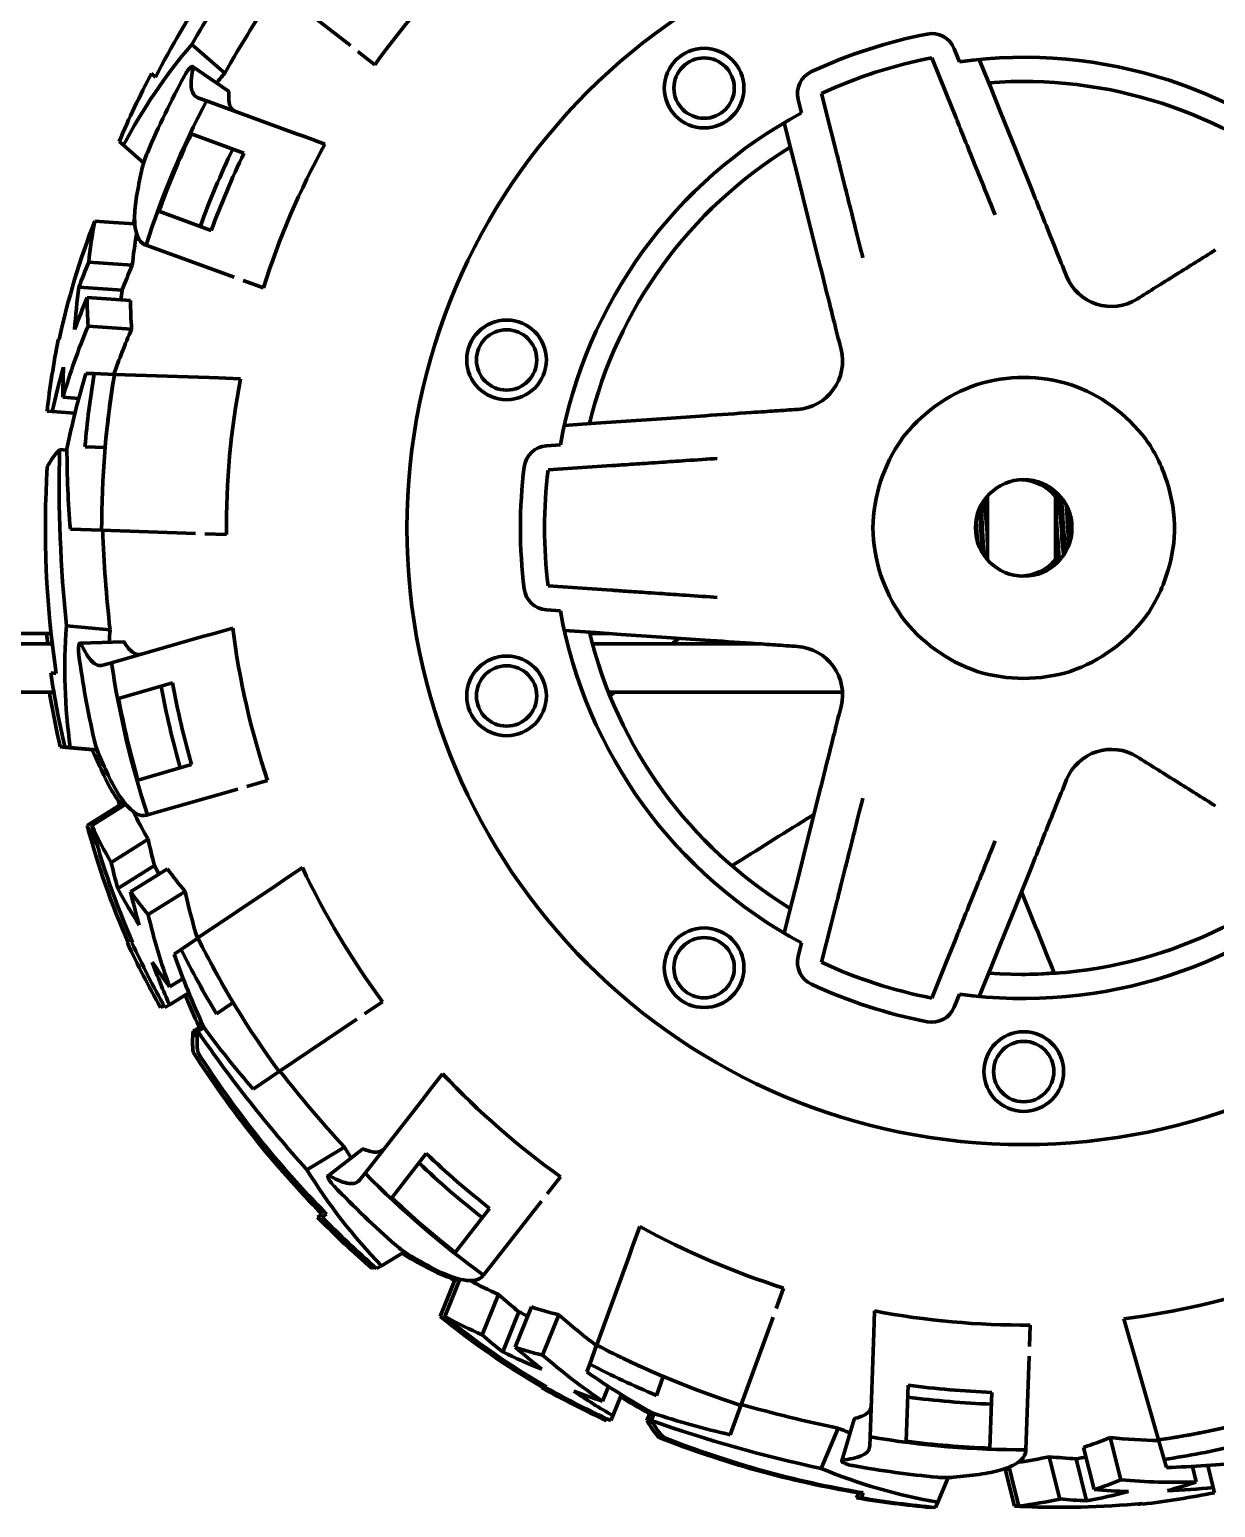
# Model space of a CAD drawing. Header units: millimetres. Extents: x 0 to 1189, y 0 to 841.
# Drawn here: x 570.3 to 619.5, y 608.2 to 669.5 of the extents above; entities that cross this region are included whole.
import ezdxf

# ---------------------------------------------------------------- set-up
doc = ezdxf.new("R2010")
doc.units = ezdxf.units.MM
doc.header["$LTSCALE"] = 0.75
doc.layers.add('Visible', color=7, linetype='Continuous', lineweight=70)

msp = doc.modelspace()

# ---------------------------------------------------------------- linework, layer by layer
at = {"layer": 'Visible', "extrusion": (0, 1, 0)}
for p, q in [((580.558, 671.196), (583.621, 668.802)), ((577.046, 668.845), (578.414, 667.656)), ((584.634, 668.011), (583.928, 668.563)), ((608.317, 666.789), (607.709, 668.301)), ((608.636, 668.674), (608.852, 668.136)), ((610.163, 667.021), (609.676, 668.232)), ((575.376, 667.647), (575.547, 667.499)), ((578.567, 666.914), (577.081, 667.936)), ((610.163, 667.021), (610.556, 666.046)), ((577.661, 666.51), (577.308, 666.638)), ((581.347, 665.168), (577.661, 666.51)), ((602.174, 666.574), (602.315, 666.012)), ((603.54, 665.237), (603.144, 666.817)), ((608.698, 665.841), (608.317, 666.789)), ((611.182, 664.49), (610.556, 666.046)), ((579.213, 664.349), (577.029, 665.143)), ((581.716, 665.034), (581.347, 665.168)), ((582.568, 664.724), (581.716, 665.034)), ((601.91, 664.34), (601.592, 665.605)), ((603.54, 665.237), (603.789, 664.246)), ((574.217, 664.679), (574.043, 664.831)), ((575.057, 663.949), (574.217, 664.679)), ((611.182, 664.49), (611.86, 662.806)), ((602.166, 663.32), (601.91, 664.34)), ((602.574, 661.693), (602.166, 663.32)), ((573.807, 661.48), (573.032, 661.534)), ((574.692, 661.418), (573.807, 661.48)), ((575.687, 661.938), (577.86, 661.147)), ((603.016, 659.932), (602.574, 661.693)), ((575.122, 660.547), (575.158, 660.534)), ((575.158, 660.534), (578.811, 659.205)), ((574.587, 659.703), (572.785, 659.829)), ((580.019, 658.765), (579.177, 659.072)), ((574.16, 658.67), (572.373, 658.795)), ((574.516, 658.236), (572.718, 658.362)), ((574.558, 657.055), (572.758, 657.181)), ((571.52, 656.628), (571.556, 656.625)), ((573.008, 655.212), (572.663, 655.224)), ((573.848, 655.182), (573.008, 655.212)), ((573.848, 655.182), (573.851, 655.182)), ((577.772, 655.045), (573.851, 655.182)), ((578.164, 655.032), (577.772, 655.045)), ((579.07, 655), (578.164, 655.032)), ((572.368, 654.188), (571.715, 654.234)), ((571.273, 653.638), (571.053, 653.653)), ((572.21, 653.572), (571.273, 653.638)), ((596.509, 653.345), (598.319, 653.469)), ((593.786, 653.158), (592.484, 653.069)), ((593.786, 653.158), (594.835, 653.23)), ((596.509, 653.345), (594.835, 653.23)), ((573.46, 652.155), (572.627, 652.184)), ((591.743, 652.216), (592.321, 652.256)), ((571.573, 652.062), (571.881, 652.036)), ((593.436, 651.33), (591.811, 651.219)), ((594.456, 651.4), (593.436, 651.33)), ((609.94, 649.997), (609.899, 649.997)), ((609.975, 650.095), (609.975, 650.066)), ((610.015, 650.135), (610.015, 649.504)), ((612.829, 649.453), (612.829, 650.135)), ((612.869, 649.453), (612.869, 650.135)), ((612.95, 649.997), (613.044, 649.997)), ((610.015, 648.134), (610.015, 649.504)), ((612.829, 648.185), (612.829, 649.453)), ((612.869, 648.185), (612.869, 649.453)), ((573.317, 648.726), (572.024, 648.771)), ((573.317, 648.726), (577.203, 648.59)), ((578.487, 648.545), (577.591, 648.577)), ((610.015, 648.134), (610.015, 647.503)), ((612.829, 647.503), (612.829, 648.185)), ((612.869, 647.503), (612.869, 648.185)), ((593.436, 646.308), (591.811, 646.419)), ((593.436, 646.308), (594.456, 646.238)), ((591.743, 645.422), (592.321, 645.382)), ((553.913, 644.443), (571.222, 644.443)), ((571.858, 644.76), (573.663, 644.602)), ((577.499, 644.313), (573.728, 643.232)), ((577.876, 644.421), (577.499, 644.313)), ((578.748, 644.671), (577.876, 644.421)), ((593.786, 644.48), (592.484, 644.569)), ((593.54, 644.443), (594.326, 644.443)), ((594.835, 644.408), (593.786, 644.48)), ((596.509, 644.293), (594.835, 644.408)), ((596.497, 644.443), (596.497, 644.443)), ((598.319, 644.169), (596.509, 644.293)), ((554.489, 644.019), (571.271, 644.019)), ((574.223, 644.092), (572.421, 644.045)), ((593.649, 644.019), (596.428, 644.019)), ((596.428, 644.019), (597.924, 644.019)), ((599.421, 644.019), (597.924, 644.019)), ((599.029, 644.019), (599.029, 644.121)), ((599.215, 644.108), (599.215, 644.019)), ((599.421, 644.019), (600.517, 644.019)), ((573.728, 643.232), (573.367, 643.128)), ((571.211, 642.809), (571.436, 642.789)), ((576.254, 642.396), (574.02, 641.755)), ((554.696, 642.019), (571.337, 642.019)), ((594.31, 642.019), (596.428, 642.019)), ((597.924, 642.019), (596.428, 642.019)), ((599.421, 642.019), (597.924, 642.019)), ((599.421, 642.019), (604.006, 642.019)), ((571.832, 639.727), (571.602, 639.747)), ((572.018, 639.727), (571.788, 639.747)), ((572.941, 639.63), (571.832, 639.727)), ((573.127, 639.63), (572.018, 639.727)), ((574.818, 638.373), (577.042, 639.011)), ((580.188, 638.352), (579.326, 638.105)), ((575.216, 636.927), (578.953, 637.998)), ((602.574, 635.945), (603.016, 637.706)), ((573.38, 636.898), (572.721, 636.486)), ((573.567, 636.898), (572.907, 636.486)), ((574.132, 637.368), (573.38, 636.898)), ((574.319, 637.368), (573.567, 636.898)), ((575.179, 636.916), (575.216, 636.927)), ((575.242, 635.919), (573.71, 634.962)), ((602.574, 635.945), (602.166, 634.318)), ((575.504, 634.832), (573.985, 633.882)), ((576.047, 634.69), (574.518, 633.735)), ((581.633, 634.748), (580.882, 634.242)), ((611.86, 634.832), (611.182, 633.148)), ((580.556, 634.022), (577.304, 631.828)), ((580.882, 634.242), (580.556, 634.022)), ((601.91, 633.298), (602.166, 634.318)), ((576.775, 633.759), (575.245, 632.803)), ((601.91, 633.298), (601.592, 632.033)), ((603.789, 633.392), (603.54, 632.401)), ((611.182, 633.148), (610.556, 631.592)), ((603.54, 632.401), (603.144, 630.821)), ((574.383, 631.628), (574.413, 631.647)), ((574.569, 631.628), (574.599, 631.647)), ((576.605, 631.357), (576.318, 631.163)), ((577.301, 631.826), (576.605, 631.357)), ((577.301, 631.826), (577.304, 631.828)), ((602.174, 631.064), (602.315, 631.626)), ((608.317, 630.849), (608.698, 631.797)), ((610.556, 631.592), (610.163, 630.617)), ((608.317, 630.849), (607.709, 629.337)), ((576.688, 630.152), (576.133, 629.805)), ((610.163, 630.617), (609.676, 629.406)), ((576.922, 629.561), (576.126, 629.064)), ((575.891, 629.033), (575.753, 628.947)), ((576.126, 629.064), (575.939, 628.947)), ((578.767, 629.149), (578.076, 628.683)), ((584.956, 629.184), (584.212, 628.683)), ((608.852, 629.502), (608.636, 628.964)), ((580.667, 626.292), (583.89, 628.465)), ((577.109, 627.966), (577.374, 628.125)), ((577.295, 627.966), (577.56, 628.125)), ((580.667, 626.292), (579.594, 625.568)), ((587.444, 626.203), (586.886, 625.489)), ((586.886, 625.489), (586.644, 625.179)), ((586.644, 625.179), (584.229, 622.088)), ((581.818, 622.225), (583.371, 623.159)), ((584.124, 623.075), (582.694, 621.977)), ((586.764, 622.896), (585.333, 621.065)), ((584.229, 622.088), (583.997, 621.792)), ((592.323, 621.938), (591.771, 621.231)), ((582.255, 620.266), (582.449, 620.383)), ((582.441, 620.266), (582.635, 620.383)), ((587.966, 618.798), (589.391, 620.621)), ((589.138, 617.862), (591.532, 620.925)), ((595.611, 619.871), (595.301, 619.02)), ((585.86, 618.821), (584.906, 618.248)), ((595.166, 618.651), (593.825, 614.964)), ((595.301, 619.02), (595.166, 618.651)), ((584.633, 618.195), (584.521, 618.128)), ((584.906, 618.248), (584.708, 618.128)), ((587.967, 617.691), (587.635, 616.869)), ((588.153, 617.691), (587.821, 616.869)), ((589.115, 617.831), (589.138, 617.862)), ((601.569, 617.323), (601.263, 616.48)), ((587.635, 616.869), (587.344, 616.148)), ((587.821, 616.869), (587.53, 616.148)), ((589.752, 617.062), (589.076, 615.387)), ((590.603, 616.336), (589.932, 614.675)), ((591.126, 616.541), (590.45, 614.869)), ((592.262, 616.216), (591.586, 614.542)), ((599.8, 612.462), (601.13, 616.115)), ((605.334, 616.373), (605.303, 615.468)), ((615.663, 616.051), (615.913, 615.18)), ((605.303, 615.468), (605.289, 615.075)), ((611.789, 615.791), (611.758, 614.895)), ((593.823, 614.961), (593.536, 614.172)), ((593.823, 614.961), (593.825, 614.964)), ((605.289, 615.075), (605.152, 611.155)), ((615.913, 615.18), (616.021, 614.803)), ((611.608, 610.621), (611.744, 614.506)), ((616.021, 614.803), (617.102, 611.032)), ((593.536, 614.172), (593.418, 613.847)), ((596.583, 613.657), (596.298, 612.873)), ((591.543, 613.195), (591.556, 613.228)), ((591.729, 613.195), (591.743, 613.228)), ((594.312, 613.246), (594.067, 612.64)), ((606.728, 613.298), (606.647, 610.976)), ((610.11, 610.69), (610.191, 613.002)), ((594.848, 612.906), (594.497, 612.035)), ((599.8, 612.462), (599.357, 611.246)), ((594.257, 611.904), (594.228, 611.831)), ((594.497, 612.035), (594.414, 611.831)), ((595.902, 611.834), (596.022, 612.119)), ((596.088, 611.834), (596.208, 612.119)), ((604.487, 611.891), (603.975, 610.163)), ((603.121, 609.848), (603.829, 611.517)), ((605.152, 611.155), (605.139, 610.779)), ((611.607, 610.583), (611.608, 610.621)), ((613.992, 610.721), (614.429, 608.971)), ((615.103, 611.125), (615.539, 609.374)), ((617.103, 611.029), (617.102, 611.032)), ((617.103, 611.029), (617.335, 610.221)), ((612.575, 610.335), (613.012, 608.582)), ((613.69, 610.248), (614.123, 608.509)), ((617.335, 610.221), (617.43, 609.889)), ((618.506, 609.928), (618.665, 609.293)), ((619.141, 609.968), (619.368, 609.057)), ((608.392, 609.47), (607.957, 608.446)), ((610.745, 609.827), (610.94, 609.044)), ((610.912, 609.904), (611.126, 609.044)), ((604.59, 608.63), (604.679, 608.838)), ((604.777, 608.63), (604.865, 608.838)), ((610.94, 609.044), (611.128, 608.29)), ((611.126, 609.044), (611.314, 608.29)), ((619.368, 609.057), (619.421, 608.843)), ((607.688, 608.25), (607.681, 608.233)), ((607.957, 608.446), (607.867, 608.233)), ((616.261, 608.369), (616.257, 608.385)), ((616.448, 608.369), (616.439, 608.403))]:
    msp.add_line(p, q, dxfattribs=at)
at = {"layer": 'Visible'}
for centre, radius in [((611.515, 648.819), 25.55), ((598.275, 667.042), 1.25), ((590.093, 655.78), 1.25), ((590.093, 641.858), 1.25), ((598.275, 630.596), 1.25), ((611.515, 626.294), 1.25)]:
    msp.add_circle(centre, radius, dxfattribs=at)
at = {"layer": 'Visible', "extrusion": (-2e-16, 0, -1)}
for centre, radius in [((-611.515, 648.819), 25.55), ((-598.275, 667.042), 1.65), ((-590.093, 655.78), 1.65), ((-611.515, 648.819), 2), ((-590.093, 641.858), 1.65), ((-598.275, 630.596), 1.65), ((-611.515, 626.294), 1.65)]:
    msp.add_circle(centre, radius, dxfattribs=at)
at = {"layer": 'Visible'}
for centre, radius, start, end in [((626.529, 640.154), 57.199, 142.56816, 149.8936), ((594.667, 653.839), 23.145, 139.58187, 152.07239), ((611.515, 648.819), 20.85, 101.05646, 114.94354), ((595.126, 653.5), 21.902, 139.73391, 141.11182), ((611.515, 648.819), 18.5, 49.50853, 94.49147), ((611.515, 648.819), 38.198, 152.41078, 162.13968), ((611.515, 648.819), 38.155, 154.66924, 159.88911), ((611.515, 648.819), 36.332, 154.40097, 159.88354), ((611.515, 648.819), 33.029, 151.21439, 162.47471), ((611.515, 648.819), 18.5, 121.50853, 166.49147), ((578.651, 662.87), 3.752, 156.48693, 166.67138), ((603.733, 649.629), 32.929, 158.80366, 167.73198), ((615.146, 659.995), 2, 201.91701, 252), ((615.146, 659.995), 2, 252, 302.08299), ((595.653, 647.423), 24.888, 156.9161, 164.11885), ((602.009, 655.726), 2, 324, 14.08299), ((611.515, 648.819), 39.034, 170.57426, 175.05446), ((611.515, 648.819), 38.198, 170.41078, 180.13968), ((611.739, 648.511), 6.614, 109.02175, 142.98022), ((611.515, 648.438), 6.613, 73.01885, 106.97917), ((611.291, 648.51), 6.614, 37.02175, 70.98022), ((602.009, 655.726), 2, 273.91701, 324), ((611.878, 648.701), 6.613, 145.01885, 178.97917), ((628.755, 650.633), 57.199, 178.56816, 185.8936), ((611.515, 648.819), 20.85, 173.05646, 186.94354), ((611.515, 648.819), 19.85, 173.05646, 186.94354), ((611.329, 648.819), 2, 39.63333, 87.33113), ((744.245, 656.928), 134.69, 183.05508, 183.93461), ((593.052, 647.621), 16.971, 1.73188, 7.84938), ((842.591, 662.518), 233.265, 183.17041, 183.61449), ((646.486, 650.652), 33.638, 182.04343, 185.404), ((611.878, 648.937), 6.614, 181.02175, 214.98022), ((611.329, 648.819), 2, 272.66887, 318.69563), ((611.739, 649.127), 6.613, 217.01885, 250.97917), ((611.291, 649.127), 6.613, 289.01885, 322.97917), ((594.934, 642.977), 23.145, 175.58187, 188.07239), ((595.505, 642.973), 21.902, 175.73391, 177.11182), ((611.515, 648.819), 33.029, 187.21439, 198.47471), ((611.515, 648.819), 18.5, 193.50853, 238.49147), ((602.009, 641.912), 2, 36, 86.08299), ((611.515, 648.819), 38.198, 188.41078, 198.13968), ((602.009, 641.912), 2, 345.91701, 36), ((611.515, 649.2), 6.614, 253.02175, 286.98022), ((611.515, 648.819), 38.155, 190.66924, 195.88911), ((611.515, 648.819), 36.332, 190.40097, 195.88354), ((576.668, 640.87), 3.752, 192.48693, 202.67138), ((575.64, 640.556), 2.854, 198.58499, 203.38066), ((615.146, 637.643), 2, 108, 158.08299), ((615.146, 637.643), 2, 57.91701, 108), ((604.557, 644.899), 32.929, 194.80366, 203.73198), ((604.743, 644.899), 32.929, 194.80366, 203.73198), ((611.515, 648.819), 18.5, 265.50853, 310.49147), ((599.503, 638.366), 24.888, 192.9161, 200.11885), ((611.515, 648.819), 39.034, 206.57426, 211.05446), ((611.515, 648.819), 38.198, 206.41078, 216.13968), ((611.515, 648.819), 20.85, 245.05646, 258.94354), ((624.396, 660.42), 57.199, 214.56816, 221.8936), ((611.515, 648.819), 33.029, 223.21439, 234.47471), ((601.999, 634.679), 21.902, 211.73391, 213.11182), ((601.535, 634.347), 23.145, 211.58187, 224.07239), ((611.515, 648.819), 36.332, 226.40097, 231.88354), ((611.515, 648.819), 38.198, 224.41078, 234.13968), ((611.515, 648.819), 38.155, 226.66924, 231.88911), ((587.996, 621.906), 3.752, 228.48693, 238.67138), ((587.211, 620.989), 2.658, 236.93729, 239.42136), ((608.154, 641.667), 32.929, 230.80366, 239.73198), ((608.34, 641.667), 32.929, 230.80366, 239.73198), ((611.515, 648.819), 33.029, 259.2144, 270.47471), ((611.515, 648.819), 38.198, 242.41078, 252.13968), ((607.941, 633.302), 24.888, 228.9161, 236.11885), ((611.515, 648.819), 39.034, 242.57426, 247.05446), ((611.515, 648.819), 36.332, 262.40097, 267.88354), ((611.515, 648.819), 38.198, 278.41078, 288.13968), ((615.117, 665.775), 57.199, 250.56816, 257.8936), ((612.128, 631.786), 21.902, 247.73391, 249.11182), ((611.515, 648.819), 38.198, 260.41078, 270.13968), ((611.515, 648.819), 38.155, 262.66924, 267.88911), ((611.515, 648.819), 39.034, 278.57426, 283.05446), ((611.948, 631.244), 23.145, 247.58187, 260.07239), ((608.307, 613.221), 3.752, 264.48694, 274.67138), ((617.745, 634.164), 24.888, 264.9161, 272.11885), ((613.15, 641.167), 32.929, 266.80366, 275.73198)]:
    msp.add_arc(centre, radius, start, end, dxfattribs=at)
at = {"layer": 'Visible', "extrusion": (-2e-16, 0, -1)}
for centre, radius, start, end in [((-611.515, 648.819), 40.53, 27.44406, 39.58619), ((-611.515, 648.819), 33.029, 35.52529, 46.7856), ((-607.709, 668.301), 1, 78.94354, 158.08299), ((-611.515, 648.819), 19.5, 82.15158, 133.84842), ((-611.515, 648.819), 19.85, 65.05646, 78.94354), ((-611.515, 648.819), 40.75, 23.13661, 27.51865), ((-611.515, 648.819), 39.494, 23.18417, 28.32324), ((-603.144, 666.817), 1, 345.91701, 65.05646), ((-611.515, 648.819), 19.5, 10.15158, 61.84842), ((-611.515, 648.819), 35.842, 20.11805, 25.67592), ((-611.515, 648.819), 39, 18.85717, 19.19121), ((-611.515, 648.819), 40.75, 6.81319, 11.04792), ((-611.515, 648.819), 38.201, 5.0098, 9.58854), ((-611.515, 648.819), 33.029, 359.52529, 10.78561), ((-591.811, 651.219), 1, 6.94354, 86.08299), ((-611.515, 648.819), 40.53, 351.44406, 3.58619), ((-591.811, 646.419), 1, 273.91701, 353.05646), ((-611.515, 648.819), 19.5, 298.15158, 349.84842), ((-611.329, 648.819), 40.53, 353.19844, 353.80156), ((-611.515, 648.819), 39.494, 347.18417, 352.32324), ((-611.515, 648.819), 40.75, 347.13661, 351.51865), ((-611.515, 648.819), 35.842, 344.11805, 349.67593), ((-611.329, 648.819), 40.75, 347.13661, 350.39405), ((-611.329, 648.819), 39, 342.85717, 343.19121), ((-611.515, 648.819), 39, 342.85717, 343.19121), ((-611.515, 648.819), 33.029, 323.52529, 334.7856), ((-611.515, 648.819), 19.5, 226.15158, 277.84842), ((-611.329, 648.819), 40.75, 330.81319, 335.04792), ((-611.515, 648.819), 40.75, 330.81319, 335.04792), ((-611.515, 648.819), 38.201, 329.0098, 333.58854), ((-603.144, 630.821), 1, 294.94354, 14.08299), ((-611.515, 648.819), 19.85, 281.05646, 294.94354), ((-611.329, 648.819), 18.5, 265.50853, 269.71158), ((-607.709, 629.337), 1, 201.91701, 281.05646), ((-611.329, 648.819), 40.53, 315.44406, 327.58619), ((-611.515, 648.819), 40.53, 315.44406, 327.58619), ((-611.515, 648.819), 35.842, 308.11805, 313.67593), ((-611.515, 648.819), 39.494, 311.18417, 316.32324), ((-611.329, 648.819), 40.75, 311.13661, 315.51865), ((-611.515, 648.819), 40.75, 311.13661, 315.51865), ((-611.515, 648.819), 33.029, 287.52529, 298.7856), ((-611.329, 648.819), 39, 306.85717, 307.19121), ((-611.515, 648.819), 39, 306.85717, 307.19121), ((-611.515, 648.819), 33.029, 251.52529, 262.7856), ((-611.515, 648.819), 38.201, 293.0098, 297.58854), ((-611.329, 648.819), 40.75, 294.81319, 299.04792), ((-611.515, 648.819), 40.75, 294.81319, 299.04792), ((-611.515, 648.819), 35.842, 272.11805, 277.67593), ((-611.515, 648.819), 38.201, 257.0098, 261.58854), ((-611.329, 648.819), 40.53, 279.44406, 291.58619), ((-611.515, 648.819), 40.53, 279.44406, 291.58619), ((-611.515, 648.819), 39.494, 275.18417, 280.32324), ((-611.329, 648.819), 39, 270.85717, 270.932), ((-611.515, 648.819), 39, 270.85717, 271.19121), ((-611.515, 648.819), 40.75, 258.81319, 263.04792), ((-611.329, 648.819), 40.75, 275.13661, 279.51865), ((-611.515, 648.819), 40.75, 275.13661, 279.51865), ((-611.329, 648.819), 40.75, 262.79195, 263.04792)]:
    msp.add_arc(centre, radius, start, end, dxfattribs=at)
for centre, major_axis, ratio, start_param, end_param in [((616.66, 647.661), (-37.479, 25.758), 0.768445, -0.330094, -0.300629), ((617.869, 648.778), (-46.968, 3.284), 0.707105, 0.206289, 0.238955), ((617.785, 648.787), (-45.137, 3.155), 0.707104, 0.214701, 0.248764), ((621.733, 656.061), (-48.975, 3.426), 0.579244, -0.080976, -0.039581), ((621.692, 656.021), (-47.137, 3.297), 0.579244, -0.082552, -0.039542), ((618.092, 647.11), (-47.268, 3.304), 0.707105, 0.097082, 0.153494), ((626.623, 645.596), (-55.821, 4.883), 0.196114, 0.08149, 0.150213), ((613.459, 651.738), (-41.557, 1.453), 0.922984, -0.115233, -0.028667), ((616.172, 650.906), (45.461, 1.19), 0.768445, 2.811499, 2.840964), ((616.358, 650.906), (45.461, 1.19), 0.768445, 2.811499, 2.840964), ((616.607, 652.478), (38.372, 23.978), 0.707106, 3.35628, 3.390344), ((616.68, 652.521), (39.928, 24.951), 0.707105, 3.347881, 3.380548), ((615.516, 660.627), (40.074, 25.038), 0.579243, 3.059024, 3.102035), ((615.525, 660.683), (41.635, 26.015), 0.579244, 3.060617, 3.102012), ((617.84, 651.302), (40.182, 25.11), 0.707105, 3.238675, 3.295086), ((625.445, 655.092), (48.03, 28.86), 0.196114, 3.223082, 3.291805), ((625.631, 655.092), (48.03, 28.86), 0.196114, 3.223082, 3.291805), ((611.186, 652.323), (34.474, 23.251), 0.922984, 3.108978, 3.112925), ((611.372, 652.323), (34.474, 23.251), 0.922984, 3.026359, 3.112925), ((614.02, 653.354), (36.079, 27.685), 0.768445, 2.811499, 2.840964), ((614.207, 653.354), (36.079, 27.685), 0.768445, 2.811499, 2.840964), ((613.484, 654.772), (16.95, 41.952), 0.707108, 3.356268, 3.390331), ((607.813, 660.723), (17.705, 43.811), 0.579241, 3.059004, 3.102014), ((613.518, 654.85), (17.637, 43.655), 0.707105, 3.347881, 3.380548), ((607.785, 660.774), (18.393, 45.519), 0.579244, 3.060617, 3.102012), ((615.173, 654.545), (17.749, 43.933), 0.707105, 3.238675, 3.295086), ((619.062, 662.191), (21.894, 51.58), 0.196114, 3.223082, 3.291805), ((609.153, 651.57), (14.223, 39.074), 0.922984, 3.107003, 3.112925), ((619.249, 662.191), (21.894, 51.58), 0.196114, 3.223082, 3.291805), ((609.34, 651.57), (14.223, 39.074), 0.922984, 3.026359, 3.112925), ((601.519, 656.271), (-11.434, 45.847), 0.579247, 3.059089, 3.1021), ((609.608, 654.795), (-10.947, 43.906), 0.707107, 3.356277, 3.390338), ((611.027, 654.07), (12.916, 43.604), 0.768445, 2.811499, 2.840964), ((601.47, 656.298), (-11.876, 47.637), 0.579244, 3.060617, 3.102012), ((611.108, 655.602), (-11.464, 45.975), 0.707105, 3.238675, 3.295086), ((609.59, 654.875), (-11.391, 45.684), 0.707105, 3.347881, 3.380548)]:
    msp.add_ellipse(centre, major_axis=major_axis, ratio=ratio, start_param=start_param, end_param=end_param, dxfattribs=at)
at = {"layer": 'Visible'}
for centre, major_axis, start_param, end_param in [((617.888, 647.288), (-47.059, 3.29), -0.239, -0.197244), ((618.647, 652.81), (-46.876, 3.279), 0.018211, 0.055859), ((617.571, 651.326), (40.005, 24.999), 2.902593, 2.944348), ((614.939, 656.24), (39.851, 24.9), 3.159804, 3.197451), ((614.941, 654.407), (17.671, 43.739), 2.902593, 2.944348), ((609.923, 656.835), (17.604, 43.568), 3.159804, 3.197451), ((611.002, 655.353), (-11.413, 45.772), 2.902593, 2.944348), ((605.515, 654.368), (-11.367, 45.595), 3.159804, 3.197451)]:
    msp.add_ellipse(centre, major_axis=major_axis, ratio=0.707106, start_param=start_param, end_param=end_param, dxfattribs=at)
for points in [[(580.591, 671.17), (579.831, 670.04), (579.101, 668.864), (578.414, 667.656)], [(609.483, 663.891), (609.482, 663.892), (609.482, 663.892), (609.482, 663.893)], [(604.301, 662.207), (604.3, 662.208), (604.3, 662.209), (604.3, 662.209)], [(572.785, 659.829), (572.836, 660.381), (572.918, 660.954), (573.032, 661.534)], [(574.587, 659.703), (574.628, 660.127), (574.687, 660.562), (574.766, 661.002)], [(572.197, 657.035), (572.234, 657.621), (572.292, 658.209), (572.373, 658.795)], [(574.106, 658.265), (574.123, 658.4), (574.141, 658.535), (574.16, 658.67)], [(573.825, 655.183), (574.04, 655.808), (574.285, 656.434), (574.558, 657.055)], [(571.881, 652.091), (572.087, 653.122), (572.348, 654.173), (572.663, 655.224)], [(596.553, 651.543), (596.552, 651.543), (596.552, 651.543), (596.551, 651.543)], [(609.935, 649.997), (609.962, 650.043), (609.989, 650.089), (610.015, 650.135)], [(610.015, 649.504), (609.99, 649.807), (609.965, 649.986), (609.94, 649.991)], [(612.829, 650.135), (612.842, 650.112), (612.856, 650.089), (612.869, 650.066)], [(612.869, 650.135), (612.898, 650.086), (612.926, 650.037), (612.954, 649.989)], [(612.999, 649.997), (613.018, 650.029), (613.037, 650.062), (613.056, 650.095)], [(613.039, 649.997), (613.052, 650.02), (613.066, 650.043), (613.079, 650.066)], [(612.869, 648.734), (612.856, 648.981), (612.842, 649.23), (612.829, 649.453)], [(613.436, 648.262), (613.411, 648.688), (613.386, 649.196), (613.361, 649.589)], [(573.359, 648.724), (573.409, 647.363), (573.51, 645.983), (573.663, 644.602)], [(612.829, 648.185), (612.842, 647.962), (612.856, 647.773), (612.869, 647.632)], [(612.869, 648.185), (612.892, 647.814), (612.914, 647.535), (612.936, 647.418)], [(610.015, 647.503), (610.014, 647.502), (610.014, 647.5), (610.013, 647.499)], [(612.902, 647.378), (612.878, 647.419), (612.853, 647.461), (612.829, 647.503)], [(612.927, 647.403), (612.908, 647.436), (612.889, 647.47), (612.869, 647.503)], [(612.886, 647.481), (612.892, 647.438), (612.898, 647.405), (612.904, 647.384)], [(596.553, 646.095), (596.552, 646.095), (596.551, 646.095), (596.551, 646.095)], [(594.375, 641.858), (594.439, 641.912), (594.503, 641.965), (594.567, 642.019)], [(571.83, 639.743), (571.831, 639.738), (571.831, 639.732), (571.832, 639.727)], [(575.242, 635.919), (575.026, 636.286), (574.818, 636.672), (574.623, 637.074)], [(573.146, 635.634), (572.999, 635.909), (572.857, 636.194), (572.721, 636.486)], [(573.71, 634.962), (573.427, 635.438), (573.157, 635.949), (572.907, 636.486)], [(604.301, 635.431), (604.3, 635.43), (604.3, 635.429), (604.3, 635.429)], [(575.698, 634.472), (575.632, 634.591), (575.568, 634.711), (575.504, 634.832)], [(574.877, 632.356), (574.562, 632.851), (574.264, 633.361), (573.985, 633.882)], [(577.282, 631.814), (577.089, 632.446), (576.919, 633.096), (576.775, 633.759)], [(609.483, 633.747), (609.482, 633.746), (609.482, 633.746), (609.482, 633.745)], [(612.778, 630.376), (612.319, 631.516), (611.864, 632.648), (611.422, 633.745)], [(577.528, 628.17), (577.088, 629.125), (576.681, 630.128), (576.318, 631.163)], [(612.778, 630.376), (612.811, 630.374), (612.844, 630.371), (612.877, 630.369)], [(577.341, 628.17), (577.146, 628.594), (576.957, 629.028), (576.776, 629.47)], [(577.274, 627.727), (577.219, 627.806), (577.164, 627.886), (577.109, 627.966)], [(580.702, 626.315), (581.542, 625.243), (582.435, 624.185), (583.371, 623.159)], [(589.752, 617.062), (589.361, 617.231), (588.967, 617.422), (588.573, 617.633)], [(587.9, 615.852), (587.715, 615.946), (587.529, 616.045), (587.344, 616.148)], [(589.076, 615.387), (588.566, 615.606), (588.047, 615.861), (587.53, 616.148)], [(590.972, 616.159), (590.848, 616.217), (590.725, 616.276), (590.603, 616.336)], [(593.816, 614.94), (593.288, 615.338), (592.768, 615.764), (592.262, 616.216)], [(591.551, 613.964), (591.005, 614.18), (590.464, 614.417), (589.932, 614.675)], [(596.156, 612.136), (595.239, 612.65), (594.32, 613.223), (593.418, 613.847)], [(595.97, 612.136), (595.584, 612.352), (595.197, 612.579), (594.812, 612.816)], [(599.814, 612.501), (601.124, 612.128), (602.468, 611.797), (603.829, 611.517)], [(596.135, 611.752), (596.057, 611.78), (595.979, 611.807), (595.902, 611.834)], [(617.11, 611.006), (616.449, 611.018), (615.778, 611.058), (615.103, 611.125)], [(612.575, 610.335), (612.159, 610.242), (611.728, 610.165), (611.285, 610.103)], [(614.092, 610.322), (613.958, 610.296), (613.824, 610.271), (613.69, 610.248)], [(620.651, 610.114), (619.607, 609.991), (618.527, 609.914), (617.43, 609.889)], [(615.851, 608.887), (615.283, 608.74), (614.706, 608.614), (614.123, 608.509)], [(611.309, 608.312), (611.249, 608.305), (611.188, 608.297), (611.128, 608.29)], [(611.128, 608.29), (611.771, 608.255), (612.417, 608.237), (613.061, 608.239)], [(613.012, 608.582), (612.471, 608.46), (611.902, 608.361), (611.314, 608.29)]]:
    msp.add_open_spline(points, degree=3, dxfattribs=at)
for points, knots in [([(576.749, 667.557), (576.758, 667.573), (576.767, 667.59), (576.798, 667.643), (576.82, 667.679), (576.871, 667.756), (576.899, 667.795), (576.958, 667.867), (576.986, 667.896), (577.037, 667.935), (577.058, 667.943), (577.087, 667.936), (577.096, 667.921), (577.099, 667.874), (577.096, 667.847), (577.089, 667.814)], [-0.318504, -0.318504, -0.318504, -0.318504, -0.3128202, -0.3128202, -0.2999436, -0.2999436, -0.2831266, -0.2831266, -0.2636299, -0.2636299, -0.2433808, -0.2433808, -0.2231503, -0.2231503, -0.2067842, -0.2067842, -0.2067842, -0.2067842]), ([(577.089, 667.814), (577.021, 667.489), (577.004, 667.22), (577.078, 666.818), (577.168, 666.689), (577.308, 666.638)], [0.0000001, 0.0000001, 0.0000001, 0.0000001, 0.1610957, 0.1610957, 0.3221415, 0.3221415, 0.3221415, 0.3221415]), ([(578.567, 666.914), (578.573, 666.91), (578.578, 666.903), (578.585, 666.88), (578.586, 666.862), (578.585, 666.84)], [-0.07925739, -0.07925739, -0.07925739, -0.07925739, -0.06934781, -0.06934781, -0.05562268, -0.05562268, -0.05562268, -0.05562268]), ([(578.585, 666.84), (578.569, 666.631), (578.584, 666.459), (578.677, 666.199), (578.754, 666.113), (578.862, 666.073), (578.863, 666.072), (578.864, 666.072)], [0, 0, 0, 0, 0.1266197, 0.1266197, 0.2518345, 0.2518345, 0.2532366, 0.2532366, 0.2532366, 0.2532366]), ([(609.482, 663.891), (609.322, 664.29), (609.187, 664.625), (608.96, 665.189), (608.856, 665.448), (608.741, 665.734), (608.712, 665.807), (608.698, 665.841)], [1.7902439, 1.7902439, 1.7902439, 1.7902439, 2.0572112, 2.0572112, 2.3687753, 2.3687753, 2.5871882, 2.5871882, 2.5871882, 2.5871882]), ([(604.301, 662.207), (604.196, 662.625), (604.108, 662.975), (603.96, 663.564), (603.892, 663.835), (603.817, 664.134), (603.798, 664.211), (603.789, 664.246)], [-8.9311151, -8.9311151, -8.9311151, -8.9311151, -8.6641467, -8.6641467, -8.3525826, -8.3525826, -8.1341697, -8.1341697, -8.1341697, -8.1341697]), ([(610.328, 661.79), (610.193, 662.126), (610.017, 662.564), (609.7, 663.351), (609.578, 663.653), (609.482, 663.891)], [0.000001, 0.000001, 0.000001, 0.000001, 0.1317049, 0.1317049, 0.240232, 0.240232, 0.240232, 0.240232]), ([(575.122, 660.547), (574.994, 660.594), (574.891, 660.7), (574.72, 661.075), (574.674, 661.383), (574.691, 662.044), (574.726, 662.355), (574.788, 662.693)], [-0.8006859, -0.8006859, -0.8006859, -0.8006859, -0.6609792, -0.6609792, -0.4774176, -0.4774176, -0.3470042, -0.3470042, -0.3470042, -0.3470042]), ([(611.86, 662.805), (612.096, 662.219), (612.339, 661.615), (612.714, 660.682), (612.841, 660.366), (613.052, 659.842), (613.178, 659.528), (613.291, 659.248)], [-0.4080662, -0.4080662, -0.4080662, -0.4080662, -0.2206611, -0.2206611, -0.1102605, -0.1102605, -0.000001, -0.000001, -0.000001, -0.000001]), ([(604.301, 662.207), (604.363, 661.959), (604.442, 661.643), (604.649, 660.819), (604.764, 660.362), (604.852, 660.01)], [0.000128, 0.000128, 0.000128, 0.000128, 0.1731678, 0.1731678, 0.3834243, 0.3834243, 0.3834243, 0.3834243]), ([(619.457, 660.336), (618.922, 660.001), (618.37, 659.655), (617.518, 659.121), (617.23, 658.94), (616.751, 658.64), (616.465, 658.46), (616.209, 658.3)], [0.0001795, 0.0001795, 0.0001795, 0.0001795, 0.228271, 0.228271, 0.3626383, 0.3626383, 0.4968343, 0.4968343, 0.4968343, 0.4968343]), ([(603.016, 659.931), (603.169, 659.319), (603.328, 658.687), (603.573, 657.712), (603.655, 657.382), (603.793, 656.833), (603.875, 656.505), (603.949, 656.213)], [0.0001795, 0.0001795, 0.0001795, 0.0001795, 0.228271, 0.228271, 0.3626383, 0.3626383, 0.4968343, 0.4968343, 0.4968343, 0.4968343]), ([(598.32, 653.469), (598.951, 653.512), (599.6, 653.556), (600.603, 653.625), (600.943, 653.648), (601.507, 653.687), (601.844, 653.71), (602.145, 653.731)], [-0.4080662, -0.4080662, -0.4080662, -0.4080662, -0.2206611, -0.2206611, -0.1102605, -0.1102605, -0.000001, -0.000001, -0.000001, -0.000001]), ([(616.572, 645.145), (616.895, 645.591), (617.198, 646.159), (617.607, 647.385), (617.744, 648.03), (617.784, 649.396), (617.651, 650.091), (617.228, 651.422), (616.913, 652.023), (616.572, 652.493)], [-0.6266481, -0.6266481, -0.6266481, -0.6266481, -0.4636292, -0.4636292, -0.3283763, -0.3283763, -0.1740709, -0.1740709, 0, 0, 0, 0]), ([(598.813, 651.698), (598.451, 651.673), (597.98, 651.641), (597.134, 651.583), (596.809, 651.561), (596.553, 651.543)], [0.000001, 0.000001, 0.000001, 0.000001, 0.1317049, 0.1317049, 0.240232, 0.240232, 0.240232, 0.240232]), ([(596.553, 651.543), (596.124, 651.514), (595.763, 651.489), (595.157, 651.448), (594.879, 651.429), (594.571, 651.408), (594.492, 651.402), (594.456, 651.4)], [1.7902439, 1.7902439, 1.7902439, 1.7902439, 2.0572112, 2.0572112, 2.3687753, 2.3687753, 2.5871882, 2.5871882, 2.5871882, 2.5871882]), ([(612.954, 649.986), (612.961, 649.976), (612.967, 649.955), (612.973, 649.922), (613.008, 649.743), (613.043, 649.22), (613.077, 648.709), (613.108, 648.252), (613.139, 647.841), (613.17, 647.697)], [12.682871, 12.682871, 12.682871, 12.682871, 12.924085, 12.924085, 12.924085, 14.230896, 14.230896, 14.230896, 15.400764, 15.400764, 15.400764, 15.400764]), ([(613.044, 649.99), (613.055, 649.992), (613.066, 649.961), (613.077, 649.893), (613.112, 649.682), (613.147, 649.139), (613.181, 648.633), (613.204, 648.303), (613.226, 648.008), (613.249, 647.827)], [12.566371, 12.566371, 12.566371, 12.566371, 12.990166, 12.990166, 12.990166, 14.295674, 14.295674, 14.295674, 15.146723, 15.146723, 15.146723, 15.146723]), ([(613.278, 649.764), (613.306, 649.37), (613.333, 648.801), (613.361, 648.32), (613.366, 648.238), (613.371, 648.16), (613.375, 648.086)], [5.132892, 5.132892, 5.132892, 5.132892, 6.183291, 6.183291, 6.183291, 6.360954, 6.360954, 6.360954, 6.360954]), ([(609.607, 648.22), (609.605, 648.252), (609.602, 648.285), (609.6, 648.319), (609.58, 648.575), (609.561, 648.873), (609.542, 649.144)], [16.7451272, 16.7451272, 16.7451272, 16.7451272, 16.8406429, 16.8406429, 16.8406429, 17.5603481, 17.5603481, 17.5603481, 17.5603481]), ([(596.553, 646.095), (596.124, 646.124), (595.763, 646.149), (595.157, 646.19), (594.879, 646.209), (594.571, 646.23), (594.492, 646.236), (594.456, 646.238)], [-8.9311151, -8.9311151, -8.9311151, -8.9311151, -8.6641467, -8.6641467, -8.3525826, -8.3525826, -8.1341697, -8.1341697, -8.1341697, -8.1341697]), ([(596.553, 646.095), (596.809, 646.077), (597.134, 646.055), (597.98, 645.997), (598.451, 645.965), (598.813, 645.94)], [0.000128, 0.000128, 0.000128, 0.000128, 0.1731678, 0.1731678, 0.3834243, 0.3834243, 0.3834243, 0.3834243]), ([(596.958, 644.019), (597.018, 644.069), (597.078, 644.119), (597.167, 644.194), (597.197, 644.219), (597.227, 644.244)], [-0.35284788, -0.35284788, -0.35284788, -0.35284788, -0.32987928, -0.32987928, -0.3185267, -0.3185267, -0.3185267, -0.3185267]), ([(572.375, 643.543), (572.373, 643.562), (572.37, 643.581), (572.364, 643.642), (572.36, 643.684), (572.356, 643.776), (572.356, 643.824), (572.362, 643.916), (572.368, 643.957), (572.386, 644.018), (572.398, 644.037), (572.426, 644.048), (572.442, 644.041), (572.472, 644.006), (572.486, 643.982), (572.499, 643.951)], [-0.318504, -0.318504, -0.318504, -0.318504, -0.3128202, -0.3128202, -0.2999436, -0.2999436, -0.2831266, -0.2831266, -0.2636299, -0.2636299, -0.2433808, -0.2433808, -0.2231503, -0.2231503, -0.2067842, -0.2067842, -0.2067842, -0.2067842]), ([(572.499, 643.951), (572.634, 643.648), (572.779, 643.421), (573.076, 643.139), (573.224, 643.087), (573.367, 643.128)], [0.0000001, 0.0000001, 0.0000001, 0.0000001, 0.1610957, 0.1610957, 0.3221415, 0.3221415, 0.3221415, 0.3221415]), ([(574.223, 644.092), (574.231, 644.092), (574.239, 644.089), (574.258, 644.075), (574.27, 644.061), (574.282, 644.042)], [-0.07925739, -0.07925739, -0.07925739, -0.07925739, -0.06934781, -0.06934781, -0.05562268, -0.05562268, -0.05562268, -0.05562268]), ([(574.282, 644.042), (574.391, 643.864), (574.505, 643.733), (574.732, 643.578), (574.845, 643.553), (574.956, 643.584), (574.958, 643.584), (574.959, 643.585)], [0, 0, 0, 0, 0.1266197, 0.1266197, 0.2518345, 0.2518345, 0.2532366, 0.2532366, 0.2532366, 0.2532366]), ([(598.32, 644.169), (598.951, 644.126), (599.6, 644.082), (600.603, 644.013), (600.943, 643.99), (601.507, 643.951), (601.844, 643.928), (602.145, 643.907)], [0.0001795, 0.0001795, 0.0001795, 0.0001795, 0.228271, 0.228271, 0.3626383, 0.3626383, 0.4968343, 0.4968343, 0.4968343, 0.4968343]), ([(603.016, 637.707), (603.169, 638.319), (603.328, 638.951), (603.573, 639.926), (603.655, 640.256), (603.793, 640.805), (603.875, 641.133), (603.949, 641.425)], [-0.4080662, -0.4080662, -0.4080662, -0.4080662, -0.2206611, -0.2206611, -0.1102605, -0.1102605, -0.000001, -0.000001, -0.000001, -0.000001]), ([(619.457, 637.302), (618.922, 637.637), (618.37, 637.983), (617.518, 638.517), (617.23, 638.698), (616.751, 638.998), (616.465, 639.178), (616.209, 639.338)], [-0.4080662, -0.4080662, -0.4080662, -0.4080662, -0.2206611, -0.2206611, -0.1102605, -0.1102605, -0.000001, -0.000001, -0.000001, -0.000001]), ([(574.199, 637.293), (574.107, 637.393), (574.013, 637.511), (573.764, 637.873), (573.61, 638.145), (573.461, 638.456)], [-0.5557458, -0.5557458, -0.5557458, -0.5557458, -0.4774176, -0.4774176, -0.3470042, -0.3470042, -0.3470042, -0.3470042]), ([(575.179, 636.916), (575.048, 636.879), (574.902, 636.903), (574.543, 637.107), (574.325, 637.328), (573.95, 637.873), (573.796, 638.145), (573.648, 638.456)], [-0.8006859, -0.8006859, -0.8006859, -0.8006859, -0.6609792, -0.6609792, -0.4774176, -0.4774176, -0.3470042, -0.3470042, -0.3470042, -0.3470042]), ([(611.86, 634.833), (612.096, 635.419), (612.339, 636.023), (612.714, 636.956), (612.841, 637.272), (613.052, 637.796), (613.178, 638.11), (613.291, 638.39)], [0.0001795, 0.0001795, 0.0001795, 0.0001795, 0.228271, 0.228271, 0.3626383, 0.3626383, 0.4968343, 0.4968343, 0.4968343, 0.4968343]), ([(604.852, 637.628), (604.763, 637.276), (604.649, 636.819), (604.442, 635.996), (604.363, 635.68), (604.301, 635.431)], [0.000001, 0.000001, 0.000001, 0.000001, 0.1317049, 0.1317049, 0.240232, 0.240232, 0.240232, 0.240232]), ([(602.826, 636.95), (602.722, 636.885), (602.621, 636.822), (601.515, 636.128), (600.473, 635.475), (599.424, 634.817)], [-0.4787249, -0.4787249, -0.4787249, -0.4787249, -0.438327, -0.438327, -0.0144935, -0.0144935, -0.0144935, -0.0144935]), ([(609.482, 633.747), (609.578, 633.985), (609.7, 634.287), (610.017, 635.074), (610.193, 635.512), (610.328, 635.848)], [0.000128, 0.000128, 0.000128, 0.000128, 0.1731678, 0.1731678, 0.3834243, 0.3834243, 0.3834243, 0.3834243]), ([(604.301, 635.431), (604.196, 635.013), (604.108, 634.663), (603.96, 634.074), (603.892, 633.803), (603.817, 633.504), (603.798, 633.427), (603.789, 633.392)], [1.7902439, 1.7902439, 1.7902439, 1.7902439, 2.0572112, 2.0572112, 2.3687753, 2.3687753, 2.5871882, 2.5871882, 2.5871882, 2.5871882]), ([(609.482, 633.747), (609.322, 633.348), (609.187, 633.013), (608.96, 632.449), (608.856, 632.19), (608.741, 631.904), (608.712, 631.831), (608.698, 631.797)], [-8.9311151, -8.9311151, -8.9311151, -8.9311151, -8.6641467, -8.6641467, -8.3525826, -8.3525826, -8.1341697, -8.1341697, -8.1341697, -8.1341697]), ([(584.124, 623.075), (584.13, 623.079), (584.138, 623.082), (584.162, 623.082), (584.18, 623.077), (584.2, 623.069)], [-0.07925739, -0.07925739, -0.07925739, -0.07925739, -0.06934781, -0.06934781, -0.05562268, -0.05562268, -0.05562268, -0.05562268]), ([(584.2, 623.069), (584.394, 622.989), (584.562, 622.95), (584.838, 622.959), (584.944, 623.005), (585.016, 623.095), (585.016, 623.096), (585.017, 623.097)], [0, 0, 0, 0, 0.1266284, 0.1266284, 0.2518441, 0.2518441, 0.2532367, 0.2532367, 0.2532367, 0.2532367]), ([(582.951, 621.545), (582.938, 621.559), (582.925, 621.572), (582.884, 621.618), (582.857, 621.65), (582.799, 621.722), (582.771, 621.761), (582.721, 621.839), (582.702, 621.875), (582.681, 621.935), (582.68, 621.957), (582.695, 621.983), (582.712, 621.987), (582.758, 621.976), (582.783, 621.965), (582.812, 621.948)], [-0.318504, -0.318504, -0.318504, -0.318504, -0.3128202, -0.3128202, -0.2999436, -0.2999436, -0.2831266, -0.2831266, -0.2636299, -0.2636299, -0.2433808, -0.2433808, -0.2231503, -0.2231503, -0.2067842, -0.2067842, -0.2067842, -0.2067842]), ([(582.812, 621.948), (583.099, 621.782), (583.35, 621.683), (583.756, 621.63), (583.906, 621.675), (583.997, 621.792)], [0.0000001, 0.0000001, 0.0000001, 0.0000001, 0.1610957, 0.1610957, 0.3221415, 0.3221415, 0.3221415, 0.3221415]), ([(588.042, 617.674), (587.915, 617.701), (587.778, 617.74), (587.372, 617.884), (587.087, 618.013), (586.785, 618.177)], [-0.5512559, -0.5512559, -0.5512559, -0.5512559, -0.4774176, -0.4774176, -0.3470042, -0.3470042, -0.3470042, -0.3470042]), ([(589.115, 617.831), (589.031, 617.724), (588.899, 617.659), (588.488, 617.612), (588.182, 617.663), (587.558, 617.884), (587.274, 618.013), (586.971, 618.177)], [-0.8006859, -0.8006859, -0.8006859, -0.8006859, -0.6609792, -0.6609792, -0.4774176, -0.4774176, -0.3470042, -0.3470042, -0.3470042, -0.3470042]), ([(604.553, 611.931), (604.756, 611.981), (604.915, 612.048), (605.133, 612.217), (605.191, 612.317), (605.197, 612.432), (605.197, 612.433), (605.197, 612.434)], [0, 0, 0, 0, 0.1266258, 0.1266258, 0.2518413, 0.2518413, 0.2532367, 0.2532367, 0.2532367, 0.2532367]), ([(604.487, 611.891), (604.489, 611.899), (604.495, 611.905), (604.514, 611.919), (604.531, 611.926), (604.553, 611.931)], [-0.07925739, -0.07925739, -0.07925739, -0.07925739, -0.06934781, -0.06934781, -0.05562268, -0.05562268, -0.05562268, -0.05562268]), ([(604.088, 610.208), (604.418, 610.243), (604.679, 610.311), (605.039, 610.506), (605.134, 610.631), (605.139, 610.779)], [0.0000001, 0.0000001, 0.0000001, 0.0000001, 0.1610957, 0.1610957, 0.3221415, 0.3221415, 0.3221415, 0.3221415]), ([(611.607, 610.583), (611.602, 610.447), (611.534, 610.316), (611.229, 610.037), (610.951, 609.898), (610.317, 609.71), (610.011, 609.647), (609.669, 609.602)], [-0.8006859, -0.8006859, -0.8006859, -0.8006859, -0.6609792, -0.6609792, -0.4774176, -0.4774176, -0.3470042, -0.3470042, -0.3470042, -0.3470042]), ([(604.438, 609.964), (604.419, 609.968), (604.401, 609.971), (604.341, 609.984), (604.3, 609.994), (604.211, 610.018), (604.165, 610.033), (604.079, 610.067), (604.042, 610.085), (603.99, 610.121), (603.975, 610.138), (603.973, 610.169), (603.985, 610.181), (604.028, 610.199), (604.055, 610.205), (604.088, 610.208)], [-0.318504, -0.318504, -0.318504, -0.318504, -0.3128202, -0.3128202, -0.2999436, -0.2999436, -0.2831266, -0.2831266, -0.2636299, -0.2636299, -0.2433808, -0.2433808, -0.2231503, -0.2231503, -0.2067842, -0.2067842, -0.2067842, -0.2067842])]:
    msp.add_open_spline(points, degree=3, knots=knots, dxfattribs=at)

doc.saveas('drawing.dxf')
